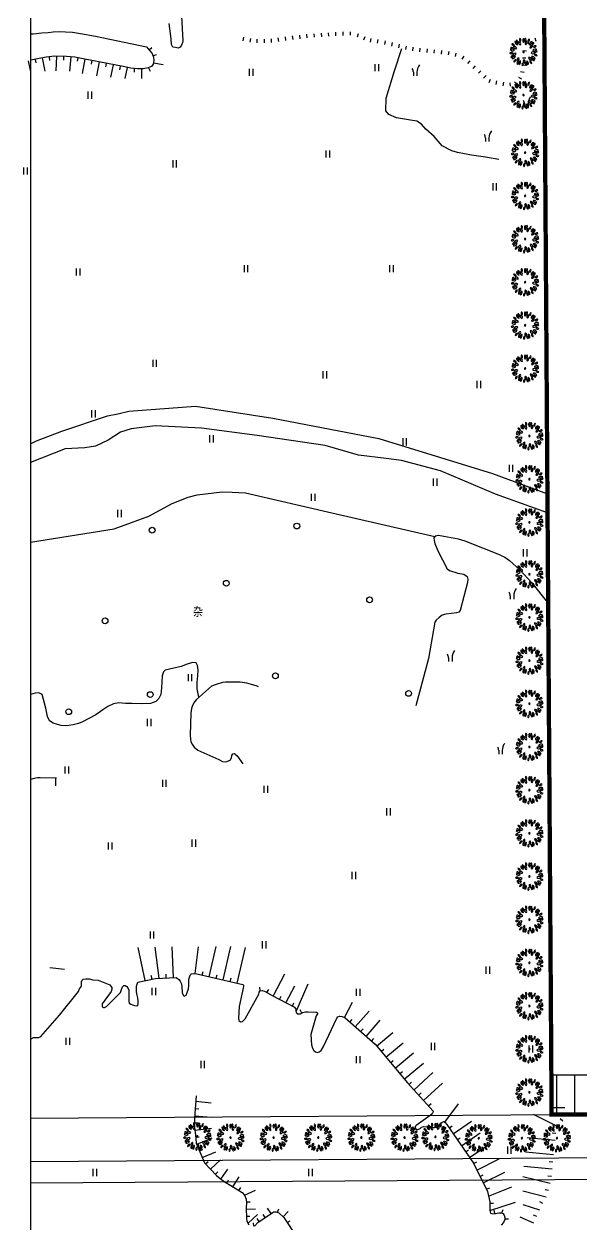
# Model space of a CAD drawing. Extents: x 5412679 to 5683609, y 301830 to 763830.
# Drawn here: x 5455844 to 5463575, y 693284 to 709961 of the extents above; entities that cross this region are included whole.
import ezdxf
from ezdxf.enums import TextEntityAlignment as Align

# ---------------------------------------------------------------- set-up
doc = ezdxf.new("R2010")
doc.units = 0
doc.header["$LTSCALE"] = 1000
doc.header["$MEASUREMENT"] = 0
doc.linetypes.add('DASH', pattern=[0.35, 0.25, -0.1])
for name, color, linetype in [('AXIS', 3, 'Continuous'), ('A绿-1', 94, 'Continuous'), ('DMTZ', 3, 'Continuous'), ('DXT', 252, 'Continuous'), ('GH1', 7, 'Continuous'), ('JZD', 1, 'Continuous'), ('ZBTZ', 3, 'Continuous')]:
    doc.layers.add(name, color=color, linetype=linetype)
doc.styles.add('HZTXT', font='TXT.shx', dxfattribs={"bigfont": 'HZTXT.shx'})
doc.linetypes.add('10411', pattern='A,2,[150,AAA.SHX,S=1,R=0,X=0,Y=1],2,[151,AAA.SHX,S=1,R=0,X=0,Y=3],1e-11', length=4)
doc.linetypes.add('10421', pattern='A,2,[150,AAA.SHX,S=1,R=0,X=0,Y=1],1e-11', length=2)
doc.linetypes.add('1161', pattern='A,0,[149,AAA.SHX,S=0.15,R=0,X=0,Y=0],-1.6', length=1.6)

# ---------------------------------------------------------------- blocks, each defined once
blk = doc.blocks.new('gc246')
for p, q in [((-0.5, 1), (-0.5, 0)), ((0.5, 1), (0.5, 0))]:
    blk.add_line(p, q)
for centre, radius, start, end in [((-2.94, 0.81), 2.45, 4.3743, 29.0242), ((3.4, 1.11), 2.91, 139.3312, 182.0887)]:
    blk.add_arc(centre, radius, start, end)
blk = doc.blocks.new('gc121')
for p, q in [((-0.5, -1), (-0.5, 1)), ((0.5, -1), (0.5, 1))]:
    blk.add_line(p, q)
blk = doc.blocks.new('gc122')
blk.add_circle((0, 0), 0.8)
blk = doc.blocks.new('GC0000')
at = {"linetype": 'Continuous'}
blk.add_point((0, 0), dxfattribs=at)
blk = doc.blocks.new('四季桂花')
at = {"layer": 'A绿-1'}
h = blk.add_hatch(color=0, dxfattribs=at)
edge = h.paths.add_edge_path()
edge.add_arc((10, 6), 55, 0, 180)
edge.add_arc((10, 6), 55, 180, 360)
at = {"layer": 'A绿-1', "color": 0}
for centre, radius, start, end in [((-216, 869), 234, 160.70899, 249.10644), ((-570, 704), 276, 348.65709, 61.15834), ((-182, 945), 148, 153.4613, 245.43295), ((-347, 887), 128, 323.31145, 75.5828), ((135, 968), 192, 141.70154, 219.74057), ((-124, 965), 163, 312.86392, 48.57818), ((395, 811), 234, 120.70899, 209.10644), ((18, 913), 276, 308.65709, 21.15834), ((469, 848), 148, 113.4613, 205.43295), ((306, 909), 128, 283.31145, 35.5828), ((-962, 36), 163, 32.86392, 128.57818), ((-920, 292), 192, 221.70154, 299.74057), ((-886, 167), 276, 28.65709, 101.15834), ((-721, 520), 234, 200.70899, 289.10644), ((-832, 450), 128, 3.31145, 115.5828), ((-744, 600), 148, 193.4613, 285.43295), ((-705, -105), 181, 43.2488, 152.58322), ((-738, 134), 201, 230.50355, 325.32847), ((-516, 822), 192, 181.70154, 259.74057), ((-712, 653), 163, 352.86392, 88.57818), ((-606, 380), 181, 3.2488, 112.58322), ((-478, 584), 201, 190.50355, 285.32847), ((11, 761), 201, 150.50355, 245.32847), ((-218, 687), 181, 323.2488, 72.58322), ((10, 6), 55, 0, 180), ((10, 6), 55, 180, 0), ((499, 583), 201, 110.50355, 205.32847), ((276, 673), 181, 283.2488, 32.58322), ((527, 825), 163, 272.86392, 8.57818), ((728, 661), 192, 101.70154, 179.74057), ((759, 132), 201, 70.50355, 165.32847), ((646, 345), 181, 243.2488, 352.58322), ((825, 374), 234, 80.70899, 169.10644), ((602, 695), 276, 268.65709, 341.15834), ((906, 355), 148, 73.4613, 165.43295), ((820, 506), 128, 243.31145, 355.5828), ((984, 46), 192, 61.70154, 139.74057), ((936, 300), 163, 232.86392, 328.57818), ((-924, -197), 128, 43.31145, 155.5828), ((-953, -25), 148, 233.4613, 325.43295), ((-783, -448), 276, 68.65709, 141.15834), ((-884, -71), 234, 240.70899, 329.10644), ((-757, -597), 163, 72.86392, 168.57818), ((-890, -374), 192, 261.70154, 339.74057), ((-578, -751), 128, 83.31145, 195.5828), ((-711, -638), 148, 273.4613, 5.43295), ((-470, -540), 181, 83.2488, 192.58322), ((-648, -378), 201, 270.50355, 5.32847), ((-628, -629), 234, 280.70899, 9.10644), ((-309, -853), 276, 108.65709, 181.15834), ((-193, -951), 163, 112.86392, 208.57818), ((-438, -865), 192, 301.70154, 19.74057), ((-10, -722), 181, 123.2488, 232.58322), ((-250, -713), 201, 310.50355, 45.32847), ((43, -953), 128, 123.31145, 235.5828), ((-131, -952), 148, 313.4613, 45.43295), ((315, -858), 276, 148.65709, 221.15834), ((-74, -892), 234, 320.70899, 49.10644), ((459, -565), 181, 163.2488, 272.58322), ((269, -713), 201, 350.50355, 85.32847), ((466, -859), 163, 152.86392, 248.57818), ((223, -951), 192, 341.70154, 59.74057), ((648, -709), 128, 163.31145, 275.5828), ((796, -461), 276, 188.65709, 261.15834), ((520, -737), 234, 0.70899, 89.10644), ((514, -820), 148, 353.4613, 85.43295), ((668, -380), 201, 30.50355, 125.32847), ((718, -144), 181, 203.2488, 312.58322), ((875, -237), 234, 40.70899, 129.10644), ((909, 152), 276, 228.65709, 301.15834), ((785, -591), 192, 21.70154, 99.74057), ((912, -365), 163, 192.86392, 288.57818), ((924, -304), 148, 33.4613, 125.43295), ((956, -133), 128, 203.31145, 315.5828)]:
    blk.add_arc(centre, radius, start, end, dxfattribs=at)
blk = doc.blocks.new('HTBTJRT')
at = {"ltscale": 0.01}
for p, q in [((458534.87, 3458605.06), (458526.6, 3458605.06)), ((458527.37, 3458599.56), (458527.37, 3458605.06)), ((458529.87, 3458599.56), (458529.87, 3458605.06))]:
    blk.add_line(p, q, dxfattribs=at)
at = {"color": 30, "ltscale": 0.01}
blk.add_lwpolyline([(458454.2, 3458552.66), (458644.66, 3458552.66), (458644.66, 3458849.38), (458454.2, 3458849.38)], close=True, dxfattribs=at)
at = {"layer": 'AXIS', "ltscale": 5}
for p, q in [((458454.2, 3458599.07), (458644.66, 3458600.36)), ((458526.64, 3458600.56), (458528.5, 3458600.57))]:
    blk.add_line(p, q, dxfattribs=at)
at = {"layer": 'AXIS', "color": 4, "ltscale": 5}
for p, q in [((458454.2, 3458593.07), (458534.87, 3458593.61)), ((458454.2, 3458590.07), (458534.87, 3458590.61))]:
    blk.add_line(p, q, dxfattribs=at)
at = {"layer": 'DMTZ', "linetype": 'Continuous'}
for p, q in [((458483.74, 3458748.8), (458483.84, 3458749.29)), ((458488.7, 3458748.71), (458488.63, 3458749.21)), ((458489.69, 3458748.84), (458489.63, 3458749.34)), ((458490.69, 3458748.96), (458490.63, 3458749.46)), ((458491.68, 3458749.08), (458491.62, 3458749.58)), ((458492.67, 3458749.21), (458492.61, 3458749.7)), ((458493.67, 3458749.28), (458493.63, 3458749.78)), ((458494.67, 3458749.35), (458494.63, 3458749.85)), ((458495.66, 3458749.42), (458495.63, 3458749.92)), ((458496.66, 3458749.49), (458496.63, 3458749.99)), ((458497.66, 3458749.55), (458497.64, 3458750.05)), ((458498.66, 3458749.57), (458498.68, 3458750.06)), ((458499.63, 3458749.35), (458499.81, 3458749.82)), ((458500.52, 3458748.91), (458500.72, 3458749.37)), ((458484.73, 3458748.6), (458484.82, 3458749.09)), ((458485.71, 3458748.5), (458485.7, 3458749)), ((458486.71, 3458748.52), (458486.7, 3458749.02)), ((458487.71, 3458748.57), (458487.69, 3458749.07)), ((458501.46, 3458748.6), (458501.53, 3458749.1)), ((458502.45, 3458748.47), (458502.52, 3458748.97)), ((458503.44, 3458748.3), (458503.56, 3458748.79)), ((458504.41, 3458748.06), (458504.53, 3458748.55)), ((458505.38, 3458747.83), (458505.5, 3458748.31)), ((458506.35, 3458747.59), (458506.47, 3458748.07)), ((458507.33, 3458747.39), (458507.38, 3458747.89)), ((458508.32, 3458747.28), (458508.38, 3458747.78)), ((458509.32, 3458747.17), (458509.37, 3458747.67)), ((458510.31, 3458747.06), (458510.37, 3458747.56)), ((458523.64, 3458748.18), (458523.34, 3458748.58)), ((458524.49, 3458748.68), (458524.33, 3458749.15)), ((458511.31, 3458746.95), (458511.36, 3458747.45)), ((458512.3, 3458746.82), (458512.4, 3458747.31)), ((458513.27, 3458746.61), (458513.38, 3458747.09)), ((458514.19, 3458746.23), (458514.47, 3458746.64)), ((458514.98, 3458745.63), (458515.3, 3458746.01)), ((458523.07, 3458746.36), (458522.58, 3458746.4)), ((458523.16, 3458747.35), (458522.66, 3458747.4)), ((458515.73, 3458744.96), (458516.07, 3458745.33)), ((458516.46, 3458744.28), (458516.8, 3458744.64)), ((458522.83, 3458744.38), (458522.33, 3458744.46)), ((458522.99, 3458745.36), (458522.49, 3458745.4)), ((458517.18, 3458743.59), (458517.53, 3458743.96)), ((458517.97, 3458742.99), (458518.13, 3458743.46)), ((458518.93, 3458742.73), (458519.03, 3458743.22)), ((458519.91, 3458742.53), (458519.99, 3458743.03)), ((458520.9, 3458742.47), (458520.87, 3458742.97)), ((458521.83, 3458742.72), (458521.49, 3458743.09)), ((458522.52, 3458743.44), (458522.09, 3458743.71)), ((458457.67, 3458646.34), (458457.66, 3458645.25)), ((458470.11, 3458618.19), (458469.14, 3458622.79)), ((458472.07, 3458618.52), (458471.51, 3458622.85)), ((458474.07, 3458618.6), (458473.9, 3458622.88)), ((458477.08, 3458619.16), (458477.54, 3458622.9)), ((458479.03, 3458618.73), (458480, 3458622.91)), ((458480.98, 3458618.28), (458482.05, 3458622.91)), ((458482.93, 3458617.83), (458484.08, 3458622.8)), ((458456.88, 3458620.01), (458458.9, 3458619.76)), ((458478.06, 3458618.96), (458478.17, 3458619.45)), ((458471.08, 3458618.4), (458470.98, 3458618.89)), ((458473.07, 3458618.56), (458473.05, 3458619.06)), ((458480.01, 3458618.51), (458480.12, 3458619)), ((458481.96, 3458618.06), (458482.07, 3458618.55)), ((458487.93, 3458616.04), (458489.54, 3458619.11)), ((458489.7, 3458615.11), (458490.92, 3458617.45)), ((458491.1, 3458613.9), (458492.79, 3458617.72)), ((458486.12, 3458616.77), (458486.07, 3458617.27)), ((458487.06, 3458616.53), (458487.31, 3458616.97)), ((458488.81, 3458615.57), (458489.05, 3458616.02)), ((458490.59, 3458614.65), (458490.82, 3458615.09)), ((458491.91, 3458613.67), (458491.69, 3458614.12)), ((458477.17, 3458601.41), (458479.3, 3458601.22)), ((458509.51, 3458600.78), (458509.88, 3458601.12)), ((458477, 3458599.41), (458479.33, 3458599.21)), ((458477.09, 3458600.41), (458477.58, 3458600.37)), ((458527.56, 3458597.87), (458524.11, 3458599.6)), ((458477, 3458598.42), (458477.5, 3458598.4)), ((458477.03, 3458597.42), (458479.35, 3458597.68)), ((458528.21, 3458598.63), (458527.84, 3458598.96)), ((458477.14, 3458596.42), (458477.63, 3458596.48)), ((458477.29, 3458595.44), (458479.45, 3458596.35)), ((458477.68, 3458594.52), (458478.14, 3458594.72)), ((458478.07, 3458593.6), (458479.97, 3458594.4)), ((458527.01, 3458594.95), (458526.52, 3458595)), ((458478.52, 3458592.72), (458478.88, 3458593.06)), ((458479.2, 3458591.99), (458480.61, 3458593.3)), ((458526.81, 3458592.96), (458526.31, 3458593.02)), ((458479.88, 3458591.25), (458480.25, 3458591.6)), ((458480.64, 3458590.6), (458481.6, 3458591.98)), ((458482.33, 3458589.54), (458483.21, 3458590.91)), ((458516.69, 3458590.97), (458517.14, 3458591.19)), ((458526.6, 3458590.97), (458526.1, 3458591.03)), ((458481.47, 3458590.05), (458481.72, 3458590.49)), ((458483.17, 3458589), (458483.44, 3458589.42)), ((458483.94, 3458588.37), (458485.45, 3458589.05))]:
    blk.add_line(p, q, dxfattribs=at)
at = {"layer": 'DMTZ', "linetype": 'Continuous', "flags": 128}
for points in [[(458476.51, 3458619.09), (458476.54, 3458619.11), (458476.84, 3458619.19), (458477.33, 3458619.13), (458483.69, 3458617.66), (458483.78, 3458617.55), (458483.79, 3458617.47)], [(458469.13, 3458617.99), (458471.56, 3458618.5), (458474.45, 3458618.62)]]:
    blk.add_lwpolyline(points, dxfattribs=at)
at = {"layer": 'DMTZ', "linetype": '10411', "flags": 128}
for points in [[(458461.45, 3458618.33), (458461.52, 3458618.39), (458461.9, 3458618.45), (458462.32, 3458618.44), (458462.83, 3458618.3), (458463.58, 3458618.24), (458465.21, 3458617.59), (458465.33, 3458617.46), (458465.49, 3458617.25), (458465.49, 3458617.01), (458465.39, 3458616.69), (458464.14, 3458614.98), (458464.14, 3458614.68), (458464.16, 3458614.56), (458464.32, 3458614.44), (458464.47, 3458614.44), (458464.74, 3458614.58), (458466.48, 3458616.29), (458466.71, 3458616.54), (458466.89, 3458617.08), (458466.98, 3458617.31), (458467.17, 3458617.49), (458467.34, 3458617.52), (458467.58, 3458617.38), (458467.7, 3458617.2), (458467.86, 3458616.86), (458467.88, 3458616.57), (458467.85, 3458616.21), (458467.85, 3458615.76), (458467.88, 3458615.27), (458467.91, 3458615.03), (458468.13, 3458614.89), (458468.36, 3458614.8), (458468.64, 3458614.74), (458468.96, 3458614.68), (458469.12, 3458614.73), (458469.15, 3458614.98), (458469.15, 3458615.37), (458469.11, 3458615.78), (458469, 3458616.15), (458468.93, 3458616.63), (458468.91, 3458617.04), (458468.91, 3458617.41), (458469.13, 3458617.99)], [(458474.45, 3458618.62), (458474.81, 3458618.35), (458474.98, 3458618.12), (458475.16, 3458617.75), (458475.23, 3458617.3), (458475.25, 3458616.52), (458475.4, 3458616.16), (458475.56, 3458616.04), (458475.82, 3458616.14), (458475.98, 3458616.55), (458476.15, 3458617.04), (458476.18, 3458617.51), (458476.19, 3458617.94), (458476.19, 3458618.36), (458476.27, 3458618.68), (458476.39, 3458618.96), (458476.51, 3458619.09)], [(458483.79, 3458617.47), (458483.8, 3458617.37), (458483.2, 3458614.6), (458483.12, 3458612.95), (458483.15, 3458612.63), (458483.36, 3458612.47), (458483.68, 3458612.51), (458484.05, 3458612.89), (458485.91, 3458616.31), (458485.97, 3458616.58), (458486.05, 3458616.7)]]:
    blk.add_lwpolyline(points, dxfattribs=at)
at = {"layer": 'DXT', "color": 252, "linetype": 'Continuous'}
for p, q in [((458470.69, 3458747.52), (458471.06, 3458747.85)), ((458453.84, 3458746), (458454.17, 3458744.48)), ((458454.82, 3458746.21), (458454.91, 3458745.72)), ((458455.8, 3458746.41), (458456.19, 3458744.58)), ((458456.78, 3458746.57), (458456.83, 3458746.07)), ((458457.78, 3458746.64), (458457.72, 3458744.64)), ((458458.78, 3458746.62), (458458.76, 3458746.12)), ((458459.78, 3458746.56), (458459.62, 3458744.57)), ((458460.77, 3458746.43), (458460.66, 3458745.94)), ((458461.75, 3458746.23), (458461.36, 3458744.25)), ((458462.73, 3458746.04), (458462.63, 3458745.55)), ((458471.22, 3458746.69), (458471.69, 3458746.87)), ((458463.71, 3458745.85), (458463.34, 3458743.94)), ((458464.69, 3458745.66), (458464.59, 3458745.17)), ((458465.67, 3458745.46), (458465.33, 3458743.73)), ((458466.65, 3458745.27), (458466.56, 3458744.78)), ((458467.63, 3458745.08), (458467.32, 3458743.54)), ((458468.62, 3458744.94), (458468.59, 3458744.44)), ((458469.62, 3458744.91), (458469.62, 3458743.55)), ((458470.61, 3458745.04), (458470.83, 3458744.59)), ((458471.27, 3458745.71), (458472.62, 3458745.48)), ((458497.82, 3458613.05), (458498.96, 3458615.19)), ((458498.58, 3458612.42), (458498.91, 3458612.79)), ((458499.34, 3458611.76), (458501.25, 3458613.94)), ((458500.84, 3458610.44), (458502.82, 3458612.7)), ((458500.09, 3458611.1), (458500.42, 3458611.48)), ((458502.31, 3458609.09), (458504.56, 3458610.97)), ((458501.6, 3458609.78), (458501.92, 3458610.16)), ((458503.59, 3458607.55), (458505.99, 3458609.55)), ((458502.95, 3458608.32), (458503.33, 3458608.64)), ((458504.87, 3458606.02), (458507.42, 3458608.14)), ((458504.23, 3458606.78), (458504.61, 3458607.1)), ((458506.15, 3458604.48), (458508.84, 3458606.72)), ((458505.51, 3458605.25), (458505.89, 3458605.57)), ((458507.48, 3458602.98), (458510.14, 3458605.43)), ((458506.8, 3458603.72), (458507.17, 3458604.06)), ((458508.16, 3458602.25), (458508.52, 3458602.59)), ((458508.83, 3458601.51), (458511.47, 3458603.94)), ((458511.8, 3458598.51), (458513.67, 3458601.07)), ((458512.4, 3458597.7), (458512.81, 3458597.99)), ((458512.96, 3458596.88), (458515.52, 3458598.64)), ((458513.53, 3458596.05), (458513.94, 3458596.34)), ((458514.1, 3458595.23), (458516.7, 3458597.03)), ((458527.12, 3458595.95), (458523.25, 3458596.35)), ((458527.21, 3458596.94), (458526.72, 3458596.99)), ((458514.66, 3458594.41), (458515.08, 3458594.69)), ((458515.23, 3458593.58), (458517.89, 3458595.41)), ((458526.91, 3458593.96), (458523.02, 3458594.36)), ((458515.79, 3458592.76), (458516.24, 3458592.98)), ((458516.24, 3458591.86), (458519.33, 3458593.41)), ((458517.14, 3458590.07), (458520.12, 3458591.57)), ((458526.46, 3458589.99), (458522.62, 3458590.92)), ((458526.7, 3458591.97), (458522.79, 3458592.37)), ((458517.59, 3458589.18), (458518.03, 3458589.41)), ((458517.88, 3458588.23), (458521.09, 3458589.54)), ((458526.22, 3458589.02), (458525.74, 3458589.13)), ((458484.21, 3458587.43), (458484.71, 3458587.46)), ((458525.89, 3458588.08), (458522.66, 3458588.91)), ((458484.16, 3458586.43), (458485.46, 3458586.48)), ((458487.63, 3458585.8), (458487.13, 3458586.55)), ((458488.54, 3458585.99), (458488.71, 3458586.46)), ((458489.3, 3458585.36), (458490.02, 3458586.12)), ((458518.04, 3458586.25), (458521.64, 3458587.39)), ((458518.06, 3458587.25), (458518.56, 3458587.25)), ((458518.73, 3458585.8), (458518.67, 3458586.3)), ((458519.71, 3458585.9), (458519.9, 3458586.37)), ((458524.98, 3458586.3), (458522.7, 3458587.03)), ((458525.44, 3458587.19), (458524.99, 3458587.42)), ((458484.2, 3458585.43), (458484.7, 3458585.45)), ((458484.44, 3458584.48), (458485.73, 3458585.7)), ((458485.23, 3458584.05), (458485.17, 3458584.54)), ((458485.96, 3458584.69), (458485.69, 3458585.11)), ((458486.8, 3458585.25), (458486.52, 3458585.66)), ((458489.87, 3458584.55), (458490.29, 3458584.82)), ((458520.13, 3458585.08), (458520.63, 3458585.08)), ((458524.17, 3458584.47), (458522.25, 3458585.3)), ((458524.57, 3458585.39), (458524.11, 3458585.59))]:
    blk.add_line(p, q, dxfattribs=at)
at = {"layer": 'DXT', "color": 252, "linetype": '10421', "flags": 128}
for points, elevation in [([(458475.35, 3458760.53), (458475.14, 3458759.93), (458475, 3458759.22), (458474.85, 3458758.25), (458475.35, 3458748.78), (458475.32, 3458748.57), (458475.18, 3458748.18), (458474.99, 3458747.91), (458474.72, 3458747.76), (458474.34, 3458747.84), (458473.97, 3458747.91), (458473.79, 3458748.27), (458473.74, 3458749.08), (458473.46, 3458751.2)], 14.76), ([(458454.2, 3458749.75), (458454.57, 3458749.76), (458455.74, 3458749.88), (458456.66, 3458749.95), (458457.36, 3458750.04), (458458.28, 3458750.1), (458459.06, 3458750.06), (458460.03, 3458750), (458461.14, 3458749.83), (458463.21, 3458749.44), (458470.31, 3458747.96)], 14.72), ([(458519.55, 3458677.33), (458520.12, 3458677.04), (458520.8, 3458676.59), (458522.22, 3458675.29), (458523.87, 3458673.47), (458526.06, 3458670.71), (458526.16, 3458670.67)], 15.24), ([(458485.87, 3458659.01), (458485.71, 3458659.11), (458484.93, 3458659.35), (458484.25, 3458659.5), (458483.32, 3458659.64), (458481.28, 3458659.65), (458480.89, 3458659.61), (458479.98, 3458659.34), (458479.36, 3458659.11), (458477.26, 3458657.27), (458477.01, 3458656.92), (458476.72, 3458656.43), (458476.57, 3458655.99), (458476.5, 3458655.33), (458476.39, 3458652.3), (458476.42, 3458651.75), (458476.5, 3458651.36), (458476.68, 3458651.03), (458476.92, 3458650.65), (458477.44, 3458650.22), (458480.37, 3458648.9), (458480.88, 3458648.64), (458481.34, 3458648.6), (458481.93, 3458648.81), (458482.12, 3458649.15), (458482.2, 3458649.48), (458482.33, 3458649.68), (458482.53, 3458649.75), (458482.65, 3458649.66), (458482.92, 3458649.41), (458483.72, 3458648.29)], 16.65)]:
    blk.add_lwpolyline(points, dxfattribs=dict(at, elevation=elevation))
at = {"layer": 'DXT', "color": 252, "linetype": 'Continuous', "flags": 128}
for points, elevation in [([(458470.31, 3458747.96), (458470.8, 3458747.39), (458471.09, 3458747.03), (458471.3, 3458746.5), (458471.33, 3458746.07), (458471.24, 3458745.54), (458471, 3458745.23), (458470.56, 3458745.02), (458469.87, 3458744.91), (458469.08, 3458744.91), (458468.15, 3458744.97), (458467.05, 3458745.2), (458461.52, 3458746.28), (458460.36, 3458746.52), (458459.19, 3458746.61), (458457.57, 3458746.65), (458456.37, 3458746.53), (458455.38, 3458746.32), (458454.47, 3458746.14), (458454.2, 3458746.08)], 14.72), ([(458457.79, 3458646.34), (458455.51, 3458646.37), (458455.14, 3458646.36), (458454.7, 3458646.28), (458454.2, 3458646.12)], 16.51), ([(458477.24, 3458602.15), (458476.97, 3458599.09), (458477, 3458598.49), (458476.99, 3458597.78), (458477.11, 3458596.73), (458477.23, 3458595.59), (458478.38, 3458592.86), (458480.05, 3458591.08), (458480.54, 3458590.67), (458481.25, 3458590.18), (458482.04, 3458589.73), (458483.6, 3458588.72), (458483.93, 3458588.39), (458484.19, 3458587.82), (458484.22, 3458587.31), (458484.16, 3458586.61), (458484.22, 3458585.14), (458484.28, 3458584.76), (458484.56, 3458584.25)], 19.62), ([(458485.33, 3458584.06), (458485.82, 3458584.6), (458488.01, 3458586.05), (458488.33, 3458586.07), (458488.7, 3458585.93), (458489.39, 3458585.27), (458491.22, 3458582.53)], 19.62)]:
    blk.add_lwpolyline(points, dxfattribs=dict(at, elevation=elevation))
at = {"layer": 'DXT', "color": 252, "linetype": '1161', "flags": 128}
for points, elevation in [([(458519.31, 3458732.3), (458517.44, 3458732.61), (458515.49, 3458732.92), (458513.54, 3458733.25), (458512.75, 3458733.52), (458511.41, 3458734.21), (458510.32, 3458735.49), (458509.15, 3458736.52), (458508.56, 3458737.22), (458507.92, 3458737.64), (458507.04, 3458737.76), (458505.07, 3458738.07), (458504.02, 3458738.56), (458503.59, 3458739.06), (458503.62, 3458740.8), (458504.8, 3458744.6), (458505.81, 3458747.72)], 14.09), ([(458454.2, 3458692.77), (458455.01, 3458693.21), (458458.52, 3458694.54), (458464.9, 3458696.66), (458466.31, 3458696.95), (458467.85, 3458697.3), (458477.11, 3458698.04), (458487.86, 3458696.34), (458502.6, 3458693.51), (458518.42, 3458688.68), (458526.06, 3458685.82)], 14.86), ([(458526.07, 3458683.2), (458518.85, 3458685.78), (458511.19, 3458689.03), (458505.75, 3458690.46), (458503.65, 3458690.74), (458499.8, 3458691.21), (458495.14, 3458692.54), (458485.69, 3458693.94), (458477.97, 3458694.95), (458471.51, 3458695.29), (458468.17, 3458694.89), (458466.68, 3458694.39), (458465, 3458693.27), (458463.24, 3458692.47), (458461.75, 3458692.23), (458459.01, 3458692.07), (458454.2, 3458690.17)], 14.12), ([(458454.2, 3458679.14), (458465.84, 3458680.95), (458470.66, 3458682.72), (458473.89, 3458684.48), (458476.1, 3458685.38), (458477.36, 3458685.71), (458480.85, 3458686.11), (458482.22, 3458686.08), (458484.1, 3458685.97), (458496.06, 3458683.2), (458510.41, 3458679.89)], 14.63), ([(458519.55, 3458677.33), (458514.63, 3458679.24), (458513.67, 3458679.52), (458511.66, 3458679.91), (458510.9, 3458680.03), (458510.46, 3458679.96), (458510.28, 3458679.73), (458510.3, 3458679.36), (458510.39, 3458678.92), (458510.81, 3458677.93), (458512.1, 3458675.41), (458512.43, 3458675.19), (458513.61, 3458674.81), (458514.45, 3458674.65), (458514.9, 3458674.35), (458515.01, 3458673.99), (458514.95, 3458673.49), (458513.93, 3458669.61), (458513.75, 3458669.4), (458513.43, 3458669.28), (458512.74, 3458669.2), (458511.93, 3458669.13), (458511.42, 3458668.98), (458511.02, 3458668.63), (458510.57, 3458668.29), (458510.42, 3458667.99), (458509.52, 3458662.93), (458507.76, 3458656.35)], 15.06), ([(458477.59, 3458657.56), (458477.36, 3458658.73), (458477.37, 3458659.62), (458477.46, 3458660.53), (458477.48, 3458661.36), (458477.42, 3458661.96), (458477.24, 3458662.35), (458476.71, 3458662.38), (458475.95, 3458662.18), (458475.12, 3458661.85), (458472.9, 3458661.33), (458472.69, 3458661.09), (458472.48, 3458660.56), (458472.45, 3458659.71), (458472.41, 3458658.87), (458472.29, 3458657.94), (458472.02, 3458657.41), (458471.63, 3458656.98), (458470.85, 3458656.69), (458469.59, 3458656.66), (458468.33, 3458656.69), (458467.38, 3458656.68), (458466.48, 3458656.77), (458465.72, 3458656.65), (458464.94, 3458656.29), (458464.26, 3458655.82), (458463.27, 3458655.12), (458461.41, 3458654.13), (458460.87, 3458653.92), (458460.11, 3458653.72), (458459.51, 3458653.62), (458459, 3458653.59), (458458.47, 3458653.62), (458457.95, 3458653.78), (458457.36, 3458653.95), (458456.85, 3458654.31), (458456.55, 3458654.88), (458456.33, 3458656.05), (458455.8, 3458657.95), (458455.35, 3458658.16), (458454.84, 3458658.15), (458454.2, 3458657.97)], 16.36)]:
    blk.add_lwpolyline(points, dxfattribs=dict(at, elevation=elevation))
at = {"layer": 'DXT', "color": 252, "linetype": '10411', "flags": 128}
for points in [[(458454.2, 3458610.02), (458454.28, 3458610.1), (458454.62, 3458610.26), (458454.89, 3458610.26), (458455.16, 3458610.28), (458455.34, 3458610.29), (458455.6, 3458610.41), (458458.22, 3458613.37), (458460.88, 3458616.68), (458461.01, 3458617.03), (458461.27, 3458617.42), (458461.28, 3458617.7), (458461.27, 3458618.02), (458461.36, 3458618.26), (458461.45, 3458618.33)], [(458493.87, 3458613.79), (458493.95, 3458613.79), (458494.1, 3458613.71), (458494.07, 3458613.58), (458493.91, 3458613.28), (458493.17, 3458610.68), (458493.26, 3458609.27), (458493.41, 3458608.81), (458493.59, 3458608.49), (458493.79, 3458608.3), (458494.06, 3458608.21), (458494.31, 3458608.28), (458494.6, 3458608.46), (458494.94, 3458609.03), (458496.77, 3458612.98), (458496.92, 3458613.14), (458497.16, 3458613.25), (458497.18, 3458613.25)], [(458510.18, 3458600.04), (458510.14, 3458599.87), (458510.03, 3458599.66), (458509.75, 3458599.45), (458507.81, 3458598.04), (458507.69, 3458597.89), (458507.65, 3458597.71), (458507.81, 3458597.51), (458508.05, 3458597.48), (458508.34, 3458597.63), (458508.56, 3458597.83), (458508.86, 3458597.93), (458509.3, 3458597.87), (458509.78, 3458597.75), (458510.36, 3458597.75), (458510.74, 3458597.84), (458511.02, 3458598.1), (458511.25, 3458598.38), (458511.41, 3458598.53), (458511.66, 3458598.61)]]:
    blk.add_lwpolyline(points, dxfattribs=at)
at = {"layer": 'DXT', "color": 252, "linetype": 'Continuous', "flags": 128}
for points in [[(458486.05, 3458616.7), (458486.11, 3458616.77), (458486.38, 3458616.8), (458486.72, 3458616.73), (458487.79, 3458616.11), (458490.91, 3458614.48), (458491.09, 3458614.22), (458491.09, 3458613.97), (458491.13, 3458613.76), (458491.37, 3458613.59), (458491.73, 3458613.58), (458492.06, 3458613.74), (458492.41, 3458613.86), (458492.78, 3458613.83), (458493.87, 3458613.79)], [(458497.18, 3458613.25), (458497.51, 3458613.22), (458497.93, 3458612.99), (458502.1, 3458609.35), (458506.58, 3458603.96), (458510.18, 3458600.05), (458510.18, 3458600.04)], [(458511.66, 3458598.61), (458511.67, 3458598.61), (458511.83, 3458598.49), (458512.07, 3458598.17), (458515.76, 3458592.82), (458517.73, 3458588.9), (458518.06, 3458587.46), (458518.06, 3458586.79), (458518.03, 3458586.29), (458518.15, 3458585.87), (458518.46, 3458585.77), (458518.85, 3458585.81), (458519.29, 3458585.93), (458519.63, 3458585.93), (458519.86, 3458585.84), (458520.05, 3458585.6), (458520.13, 3458585.27), (458520.13, 3458584.99), (458519.96, 3458584.55), (458519.63, 3458584.19)]]:
    blk.add_lwpolyline(points, dxfattribs=at)
at = {"layer": 'GH1', "linetype": 'Continuous', "ltscale": 0.01}
for p, q in [((458525.01, 3458840.74), (458526.64, 3458599.56)), ((458526.64, 3458599.56), (458596.12, 3458599.56))]:
    blk.add_line(p, q, dxfattribs=at)
at = {"layer": 'JZD', "linetype": 'DASH', "ltscale": 8, "const_width": 0.6, "flags": 128}
blk.add_lwpolyline([(458525.01, 3458840.74), (458581.86, 3458828.53), (458583.41, 3458599.94), (458526.64, 3458599.56)], close=True, dxfattribs=at)
at = {"layer": 'A绿-1', "xscale": 0.001800000150804976, "yscale": 0.001800000150804976, "zscale": 0.001800000150804976, "rotation": 94.27160843946801}
for p in [(458522.74, 3458747.23), (458522.74, 3458741.23), (458522.96, 3458733.23), (458522.96, 3458727.23), (458522.96, 3458721.23), (458522.96, 3458715.23), (458522.96, 3458709.23), (458522.96, 3458703.23), (458523.56, 3458693.85), (458523.56, 3458687.85), (458523.56, 3458681.85), (458523.56, 3458674.64), (458523.56, 3458668.64), (458523.56, 3458662.64), (458523.56, 3458656.64), (458523.56, 3458650.64), (458523.56, 3458644.64), (458523.56, 3458638.64), (458523.56, 3458632.64), (458523.56, 3458626.64), (458523.56, 3458620.64), (458523.56, 3458614.64), (458523.56, 3458608.64), (458523.56, 3458602.64), (458477.4, 3458596.52), (458482, 3458596.35), (458488, 3458596.35), (458494.2, 3458596.36), (458500.2, 3458596.36), (458506.2, 3458596.36), (458510.5, 3458596.46), (458516.52, 3458596.27), (458522.52, 3458596.27), (458527.39, 3458596.27)]:
    blk.add_blockref('四季桂花', p, dxfattribs=at)
at = {"layer": 'DXT', "color": 252, "linetype": 'Continuous', "xscale": 0.5, "yscale": 0.5, "zscale": 0.5}
for name, p in [('gc121', (458462.47, 3458741.24)), ('gc121', (458453.53, 3458730.69)), ('gc121', (458484.17, 3458717.12)), ('gc121', (458493.52, 3458685.34)), ('gc122', (458491.22, 3458681.36)), ('gc122', (458481.41, 3458673.41)), ('gc122', (458488.23, 3458660.54)), ('gc121', (458486.93, 3458644.77)), ('gc121', (458510.17, 3458609.03)), ('gc121', (458499.76, 3458607.2))]:
    blk.add_blockref(name, p, dxfattribs=at)
at = {"layer": 'JZD', "color": 7, "linetype": 'Continuous'}
blk.add_blockref('GC0000', (458526.64, 3458599.56), dxfattribs=at)
at = {"layer": 'ZBTZ', "linetype": 'Continuous', "xscale": 0.5, "yscale": 0.5, "zscale": 0.5}
for name, p in [('gc121', (458484.89, 3458744.41)), ('gc121', (458502.35, 3458745.06)), ('gc246', (458507.67, 3458743.93)), ('gc246', (458523.13, 3458739.52)), ('gc246', (458517.68, 3458734.79)), ('gc121', (458495.54, 3458733.07)), ('gc121', (458474.25, 3458731.69)), ('gc121', (458518.74, 3458728.5)), ('gc121', (458504.4, 3458717.12)), ('gc121', (458460.83, 3458716.67)), ('gc121', (458471.47, 3458703.97)), ('gc121', (458495.14, 3458702.38)), ('gc121', (458516.54, 3458701.02)), ('gc121', (458462.95, 3458696.95)), ('gc121', (458479.36, 3458693.48)), ('gc121', (458506.23, 3458693.07)), ('gc121', (458521.02, 3458689.37)), ('gc121', (458510.49, 3458687.45)), ('gc121', (458466.6, 3458683.1)), ('gc122', (458471.1, 3458680.78)), ('gc121', (458522.97, 3458677.63)), ('gc246', (458521.13, 3458671.18)), ('gc122', (458501.33, 3458671.1)), ('gc122', (458464.56, 3458668.19)), ('gc246', (458512.56, 3458662.54)), ('gc121', (458476.38, 3458660.29)), ('gc122', (458470.83, 3458657.94)), ('gc122', (458506.75, 3458658.1)), ('gc122', (458459.5, 3458655.55)), ('gc121', (458470.7, 3458654.05)), ('gc246', (458519.53, 3458649.65)), ('gc121', (458459.26, 3458647.46)), ('gc121', (458472.82, 3458645.61)), ('gc121', (458504, 3458641.64)), ('gc121', (458476.92, 3458637.29)), ('gc121', (458465.28, 3458636.9)), ('gc121', (458499.18, 3458632.78)), ('gc121', (458471.1, 3458624.52)), ('gc121', (458486.71, 3458623.15)), ('gc121', (458517.78, 3458619.64)), ('gc121', (458471.34, 3458616.66)), ('gc121', (458499.78, 3458616.55)), ('gc121', (458459.41, 3458609.75)), ('gc121', (458523.79, 3458608.69)), ('gc121', (458478.15, 3458606.53)), ('gc121', (458520.78, 3458594.61)), ('gc121', (458463.15, 3458591.53)), ('gc121', (458493.15, 3458591.53))]:
    blk.add_blockref(name, p, dxfattribs=at)
at = {"layer": 'ZBTZ', "linetype": 'Continuous', "style": 'HZTXT'}
blk.add_text('杂', height=1.25, rotation=359.9991, dxfattribs=at).set_placement((458477.47, 3458669.48), align=Align.MIDDLE)

msp = doc.modelspace()

# ---------------------------------------------------------------- block references
at = {"xscale": 100, "yscale": 100, "zscale": 100}
msp.add_blockref('HTBTJRT', (-40389484, -345165152), dxfattribs=at)

doc.saveas('drawing.dxf')
